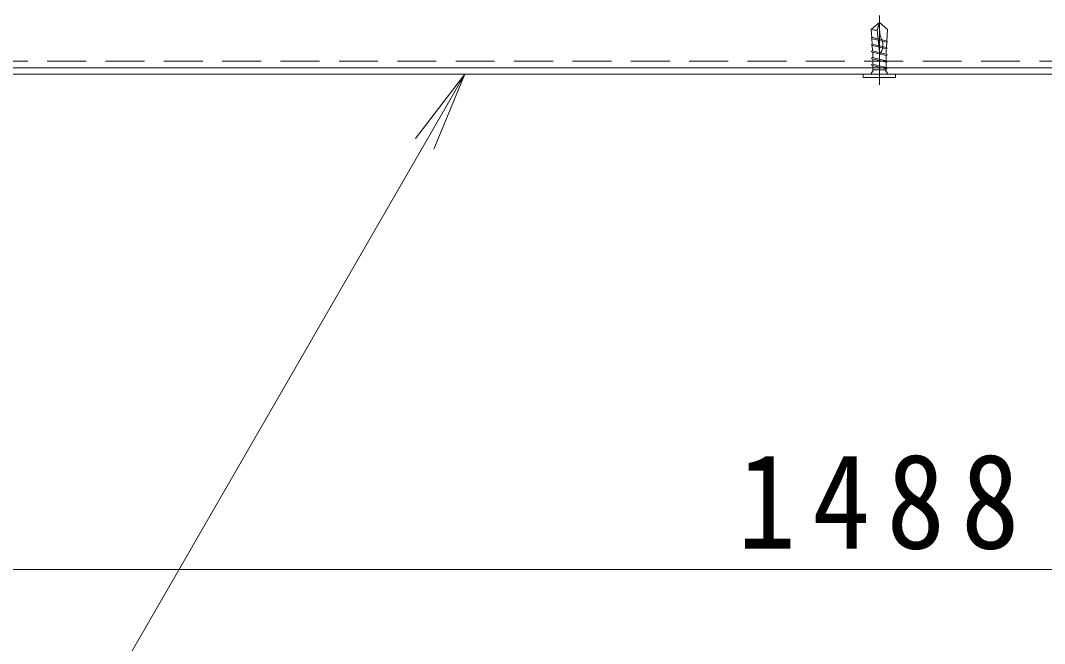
# Model space of a CAD drawing. Units: millimetres on the paper, enlarged 40 times, with parts at other scales. Extents: x -9407 to 10868, y -7770 to 7471.
# Drawn here: x -763 to 500, y 1292 to 2060 of the extents above; entities that cross this region are included whole.
import ezdxf

# ---------------------------------------------------------------- set-up
doc = ezdxf.new("R2010")
doc.units = ezdxf.units.MM
doc.header["$LTSCALE"] = 40
doc.linetypes.add('CHAIN1', pattern=[8, 5, -1, 1, -1])
doc.linetypes.add('DASHED1', pattern=[1.8, 1.2, -0.6])
for name, color, linetype, lineweight in [('1-2_本体（蓋）', 3, 'Continuous', 9), ('1-3_受枠', 7, 'Continuous', 9), ('1-4_寸法', 7, 'Continuous', 9), ('1-5_文字', 7, 'Continuous', 9), ('1-A', 6, 'Continuous', 5)]:
    doc.layers.add(name, color=color, linetype=linetype, lineweight=lineweight)
doc.styles.add('ＭＳ ゴシック', font='')
doc.styles.get('ＭＳ ゴシック').set_extended_font_data('MS Gothic')

msp = doc.modelspace()

# ---------------------------------------------------------------- linework, layer by layer
at = {"layer": '1-2_本体（蓋）'}
for p, q in [((-2088.75, 2001.91), (2681.42, 2001.91)), ((-2091.67, 1993.91), (2684.33, 1993.91))]:
    msp.add_line(p, q, dxfattribs=at)
at = {"layer": '1-3_受枠', "linetype": 'DASHED1'}
msp.add_line((-2098.29, 2009.91), (2690.96, 2009.91), dxfattribs=at)
at = {"layer": '1-3_受枠'}
msp.add_line((-2084.43, 2001.91), (2677.1, 2001.91), dxfattribs=at)
at = {"layer": '1-4_寸法'}
msp.add_line((-2679.67, 1383.07), (3272.33, 1383.07), dxfattribs=at)
at = {"layer": '1-5_文字'}
for q in [(-975.55, 676.37), (-275.75, 1914.57), (-253.14, 1901.52)]:
    msp.add_line((-214.88, 1993.91), q, dxfattribs=at)
at = {"layer": '1-A', "linetype": 'CHAIN1'}
msp.add_line((296.23, 1980.88), (296.23, 2066.41), dxfattribs=at)
at = {"layer": '1-A'}
for p, q in [((286.23, 2049.01), (296.23, 2057.91)), ((286.23, 2049.01), (286.92, 2038.8)), ((293.4, 2048.41), (296.23, 2057.91)), ((296.94, 2018.32), (293.4, 2048.41)), ((296.23, 2057.91), (306.12, 2049.01)), ((306.12, 2049.01), (305.35, 2034.78)), ((287.99, 2039.35), (286.34, 2038.5)), ((286.34, 2038.5), (287.99, 2037.65)), ((286.96, 2038.18), (287.45, 2030.82)), ((287.99, 2039.35), (304.48, 2035.22)), ((287.99, 2037.65), (304.48, 2033.52)), ((306.13, 2034.37), (304.48, 2035.22)), ((304.48, 2033.52), (306.13, 2034.37)), ((305.31, 2033.95), (304.92, 2026.75)), ((287.99, 2031.1), (286.34, 2030.25)), ((286.34, 2030.25), (287.99, 2029.4)), ((287.99, 2022.85), (286.34, 2022)), ((286.34, 2022), (287.99, 2021.15)), ((287.99, 2022.85), (287.53, 2029.63)), ((287.99, 2031.1), (304.48, 2026.98)), ((287.99, 2029.4), (304.48, 2025.28)), ((287.99, 2022.85), (304.48, 2018.73)), ((287.99, 2021.15), (304.48, 2017.03)), ((288.05, 2014.6), (288.06, 2021.13)), ((306.13, 2026.13), (304.48, 2026.98)), ((304.48, 2025.28), (306.13, 2026.13)), ((304.48, 2018.73), (304.85, 2025.46)), ((287.99, 2014.6), (286.34, 2013.75)), ((286.34, 2013.75), (287.99, 2012.9)), ((287.99, 2014.6), (304.48, 2010.48)), ((287.99, 2012.9), (304.48, 2008.78)), ((288.03, 2006.36), (288.05, 2012.9)), ((306.13, 2017.88), (304.48, 2018.73)), ((304.48, 2017.03), (306.13, 2017.88)), ((306.13, 2009.63), (304.48, 2010.48)), ((304.48, 2008.78), (306.13, 2009.63)), ((304.52, 2002.22), (304.53, 2008.81)), ((304.53, 2010.45), (304.55, 2017.06)), ((289.03, 1999.31), (285.88, 1993.91)), ((287.99, 2006.36), (286.34, 2005.51)), ((286.34, 2005.51), (287.99, 2004.66)), ((287.99, 2006.36), (304.48, 2002.23)), ((287.99, 2004.66), (304.48, 2000.53)), ((288.02, 1999.31), (288.03, 2004.66)), ((288.02, 1999.31), (304.51, 1999.31)), ((303.43, 1999.31), (306.59, 1993.91)), ((306.13, 2001.38), (304.48, 2002.23)), ((304.48, 2000.53), (306.13, 2001.38)), ((304.51, 1999.31), (304.51, 2000.53)), ((276.23, 1989.91), (276.23, 1993.91)), ((316.23, 1993.91), (276.23, 1993.91)), ((276.23, 1989.91), (316.23, 1989.91)), ((316.23, 1993.91), (316.23, 1989.91))]:
    msp.add_line(p, q, dxfattribs=at)
for points in [[(296.23, 2057.91), (296.18, 2053.79), (296.27, 2049.68), (296.65, 2045.59), (297.45, 2041.51)], [(297.45, 2041.51), (299.16, 2036.78), (300.4, 2032.12), (300.56, 2027.52), (300.05, 2025.2), (299.2, 2022.9), (298.13, 2020.61), (296.94, 2018.32)]]:
    msp.add_lwpolyline(points, dxfattribs=at)
msp.add_arc((291.82, 2072.68), 24.32, 256.71384, 273.71257, dxfattribs=at)

# ---------------------------------------------------------------- texts
at = {"layer": '1-4_寸法', "color": 2, "insert": (121.33, 1407.07), "char_height": 117.3, "attachment_point": 7, "style": 'ＭＳ ゴシック'}
msp.add_mtext('\\T1.28;\\W0.9;1488', dxfattribs=at)

doc.saveas('drawing.dxf')
